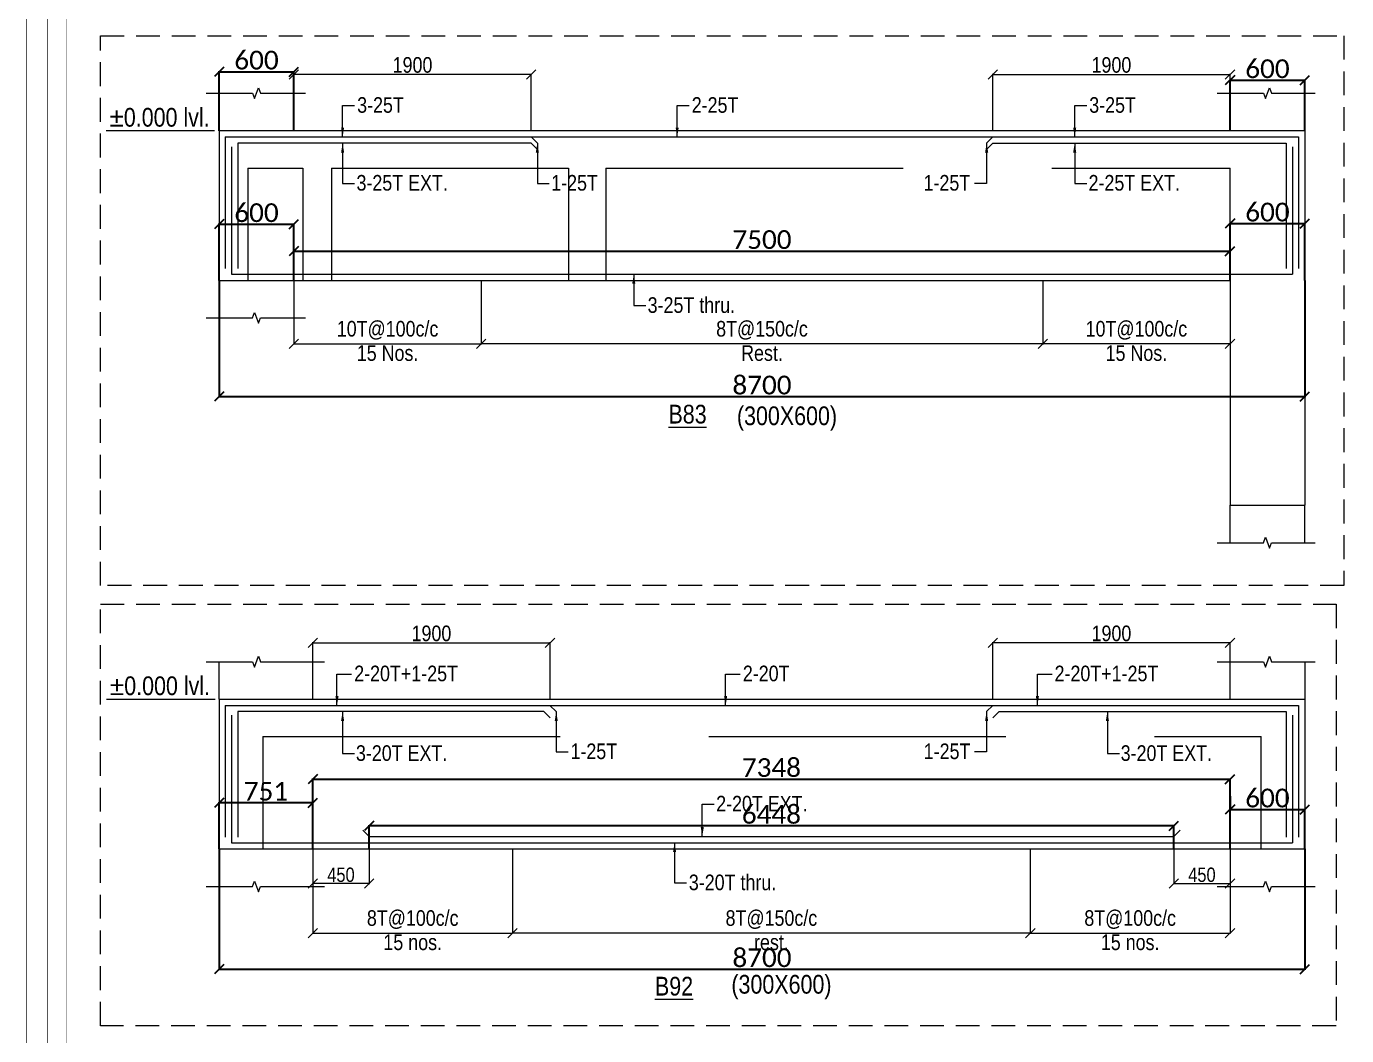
# Model space of a CAD drawing. Header units: millimetres. Extents: x 1112055 to 3390982, y -148532 to 766891.
# Drawn here: x 2905354 to 2926510, y -31320 to -15155 of the extents above; entities that cross this region are included whole.
import ezdxf
from ezdxf.enums import TextEntityAlignment as Align

# ---------------------------------------------------------------- set-up
doc = ezdxf.new("R2010")
doc.units = ezdxf.units.MM
doc.header["$PDMODE"] = 35
doc.header["$PDSIZE"] = -25
doc.linetypes.add('Hidden', pattern=[9.525, 6.35, -3.175])
for name, color, linetype, lineweight in [('B BEAM', 148, 'Continuous', 13), ('B BEAM IN LINE', 250, 'Continuous', 0), ('B STEEL', 34, 'Continuous', 15), ('B STEEL DIM', 216, 'Continuous', 13), ('B STEEL TEXT', 7, 'Continuous', 15), ('B STIRRUPS', 139, 'Continuous', 13), ('B TITLE BLOCK', 250, 'Continuous', 0), ('B-BEAM DOT', 251, 'Hidden', 9), ('B-BEAM NO', 215, 'Continuous', 18), ('B-COL', 1, 'Continuous', 35)]:
    doc.layers.add(name, color=color, linetype=linetype, lineweight=lineweight)
doc.layers.add('LEVEL-PLAN', color=12, linetype='Continuous')
doc.styles.add('Cali', font='calibri.ttf')
doc.styles.add('SWINC', font='swissc.ttf')
doc.dimstyles.new('BHOOMI', dxfattribs={"dimtxt": 230, "dimasz": 150, "dimexe": 10, "dimexo": 0, "dimgap": 25, "dimtad": 1, "dimdec": 0, "dimzin": 0, "dimdsep": 46, "dimtxsty": 'SWINC', "dimblk": 'OBLIQUE', "dimcen": 0.09, "dimclrd": 250, "dimclre": 250, "dimclrt": 256, "dimaunit": 1, "dimadec": 3, "dimazin": 0, "dimtfac": 1, "dimtdec": 0, "dimtofl": 0, "dimtmove": 1, "dimatfit": 3, "dimfxl": 100, "dimtolj": 1, "dimtzin": 0, "dimlwd": 9, "dimlwe": 5, "dimarcsym": 0})

# ---------------------------------------------------------------- blocks, each defined once
blk = doc.blocks.new('_Oblique')
at = {"color": 0, "linetype": 'ByBlock', "lineweight": -2}
blk.add_line((-0.5, -0.5), (0.5, 0.5), dxfattribs=at)
blk = doc.blocks.new('*D5900')
at = {"layer": 'B STIRRUPS', "color": 250, "lineweight": 0, "transparency": 16777216}
for p, q in [((2909642, -19225), (2909642, -20249)), ((2912642, -19225), (2912642, -20249)), ((2909642, -20239), (2912642, -20239))]:
    blk.add_line(p, q, dxfattribs=at)
at = {"layer": 'Defpoints', "color": 0, "lineweight": 40, "transparency": 16777216}
for p in [(2909642, -19225), (2912642, -19225), (2912642, -20239)]:
    blk.add_point(p, dxfattribs=at)
at = {"layer": 'B STIRRUPS', "color": 250, "lineweight": 0, "transparency": 16777216, "xscale": 150, "yscale": 150, "zscale": 150, "rotation": 180}
blk.add_blockref('_Oblique', (2909642, -20239), dxfattribs=at)
at = {"layer": 'B STIRRUPS', "color": 250, "lineweight": 0, "transparency": 16777216, "xscale": 150, "yscale": 150, "zscale": 150}
blk.add_blockref('_Oblique', (2912642, -20239), dxfattribs=at)
at = {"layer": 'B STIRRUPS', "transparency": 16777216, "char_height": 250, "attachment_point": 5, "style": 'SWINC'}
for s, insert in [('\\A1;10T@100c/c', (2911142, -20023)), ('15 Nos.', (2911142, -20389))]:
    blk.add_mtext(s, dxfattribs=dict(at, insert=insert))
blk = doc.blocks.new('*D5901')
at = {"layer": 'B STIRRUPS', "color": 250, "lineweight": 0, "transparency": 16777216}
for p, q in [((2912642, -19225), (2912642, -20249)), ((2921642, -19225), (2921642, -20249)), ((2921642, -20239), (2912642, -20239))]:
    blk.add_line(p, q, dxfattribs=at)
at = {"layer": 'Defpoints', "color": 0, "lineweight": 40, "transparency": 16777216}
for p in [(2912642, -19225), (2921642, -19225), (2912642, -20239)]:
    blk.add_point(p, dxfattribs=at)
at = {"layer": 'B STIRRUPS', "color": 250, "lineweight": 0, "transparency": 16777216, "xscale": 150, "yscale": 150, "zscale": 150, "rotation": 180}
blk.add_blockref('_Oblique', (2912642, -20239), dxfattribs=at)
at = {"layer": 'B STIRRUPS', "color": 250, "lineweight": 0, "transparency": 16777216, "xscale": 150, "yscale": 150, "zscale": 150}
blk.add_blockref('_Oblique', (2921642, -20239), dxfattribs=at)
at = {"layer": 'B STIRRUPS', "transparency": 16777216, "char_height": 250, "attachment_point": 5, "style": 'SWINC'}
for s, insert in [('\\A1;8T@150c/c', (2917142, -20023)), ('Rest.', (2917142, -20389))]:
    blk.add_mtext(s, dxfattribs=dict(at, insert=insert))
blk = doc.blocks.new('*D5902')
at = {"layer": 'B STIRRUPS', "color": 250, "lineweight": 0, "transparency": 16777216}
for p, q in [((2921642, -19225), (2921642, -20249)), ((2924642, -19225), (2924642, -20249)), ((2924642, -20239), (2921642, -20239))]:
    blk.add_line(p, q, dxfattribs=at)
at = {"layer": 'Defpoints', "color": 0, "lineweight": 40, "transparency": 16777216}
for p in [(2921642, -19225), (2924642, -19225), (2921642, -20239)]:
    blk.add_point(p, dxfattribs=at)
at = {"layer": 'B STIRRUPS', "color": 250, "lineweight": 0, "transparency": 16777216, "xscale": 150, "yscale": 150, "zscale": 150, "rotation": 180}
blk.add_blockref('_Oblique', (2921642, -20239), dxfattribs=at)
at = {"layer": 'B STIRRUPS', "color": 250, "lineweight": 0, "transparency": 16777216, "xscale": 150, "yscale": 150, "zscale": 150}
blk.add_blockref('_Oblique', (2924642, -20239), dxfattribs=at)
at = {"layer": 'B STIRRUPS', "transparency": 16777216, "char_height": 250, "attachment_point": 5, "style": 'SWINC'}
for s, insert in [('\\A1;10T@100c/c', (2923142, -20023)), ('15 Nos.', (2923142, -20389))]:
    blk.add_mtext(s, dxfattribs=dict(at, insert=insert))
blk = doc.blocks.new('*D5903')
at = {"layer": 'B STEEL DIM', "lineweight": 5, "transparency": 16777216}
for p, q in [((2909642, -16825), (2909642, -15913)), ((2913442, -16825), (2913442, -15913))]:
    blk.add_line(p, q, dxfattribs=at)
at = {"layer": 'B STEEL DIM', "lineweight": 9, "transparency": 16777216}
blk.add_line((2913442, -15923), (2909642, -15923), dxfattribs=at)
at = {"layer": 'Defpoints', "color": 0, "lineweight": 40, "transparency": 16777216}
for p in [(2909642, -15923), (2909642, -16825), (2913442, -16825)]:
    blk.add_point(p, dxfattribs=at)
at = {"layer": 'B STEEL DIM', "lineweight": 9, "transparency": 16777216, "xscale": 150, "yscale": 150, "zscale": 150, "rotation": 180}
blk.add_blockref('_Oblique', (2909642, -15923), dxfattribs=at)
at = {"layer": 'B STEEL DIM', "lineweight": 9, "transparency": 16777216, "xscale": 150, "yscale": 150, "zscale": 150}
blk.add_blockref('_Oblique', (2913442, -15923), dxfattribs=at)
at = {"layer": 'B STEEL DIM', "transparency": 16777216, "insert": (2911542, -15773), "char_height": 250, "attachment_point": 5, "style": 'SWINC'}
blk.add_mtext('\\A1;1900', dxfattribs=at)
blk = doc.blocks.new('*D5904')
at = {"layer": 'B STEEL DIM', "lineweight": 5, "transparency": 16777216}
for p, q in [((2920842, -16825), (2920842, -15913)), ((2924642, -16825), (2924642, -15913))]:
    blk.add_line(p, q, dxfattribs=at)
at = {"layer": 'B STEEL DIM', "lineweight": 9, "transparency": 16777216}
blk.add_line((2920842, -15923), (2924642, -15923), dxfattribs=at)
at = {"layer": 'Defpoints', "color": 0, "lineweight": 40, "transparency": 16777216}
for p in [(2924642, -15923), (2920842, -16825), (2924642, -16825)]:
    blk.add_point(p, dxfattribs=at)
at = {"layer": 'B STEEL DIM', "lineweight": 9, "transparency": 16777216, "xscale": 150, "yscale": 150, "zscale": 150, "rotation": 180}
blk.add_blockref('_Oblique', (2920842, -15923), dxfattribs=at)
at = {"layer": 'B STEEL DIM', "lineweight": 9, "transparency": 16777216, "xscale": 150, "yscale": 150, "zscale": 150}
blk.add_blockref('_Oblique', (2924642, -15923), dxfattribs=at)
at = {"layer": 'B STEEL DIM', "transparency": 16777216, "insert": (2922742, -15773), "char_height": 250, "attachment_point": 5, "style": 'SWINC'}
blk.add_mtext('\\A1;1900', dxfattribs=at)
blk = doc.blocks.new('*D5932')
at = {"layer": 'B STEEL DIM', "lineweight": 5, "transparency": 16777216}
for p, q in [((2909945, -25931), (2909945, -25019)), ((2913745, -25931), (2913745, -25019))]:
    blk.add_line(p, q, dxfattribs=at)
at = {"layer": 'B STEEL DIM', "lineweight": 9, "transparency": 16777216}
blk.add_line((2909945, -25029), (2913745, -25029), dxfattribs=at)
at = {"layer": 'Defpoints', "color": 0, "lineweight": 40, "transparency": 16777216}
for p in [(2913745, -25029), (2909945, -25931), (2913745, -25931)]:
    blk.add_point(p, dxfattribs=at)
at = {"layer": 'B STEEL DIM', "lineweight": 9, "transparency": 16777216, "xscale": 150, "yscale": 150, "zscale": 150, "rotation": 180}
blk.add_blockref('_Oblique', (2909945, -25029), dxfattribs=at)
at = {"layer": 'B STEEL DIM', "lineweight": 9, "transparency": 16777216, "xscale": 150, "yscale": 150, "zscale": 150}
blk.add_blockref('_Oblique', (2913745, -25029), dxfattribs=at)
at = {"layer": 'B STEEL DIM', "transparency": 16777216, "insert": (2911845, -24879), "char_height": 250, "attachment_point": 5, "style": 'SWINC'}
blk.add_mtext('\\A1;1900', dxfattribs=at)
blk = doc.blocks.new('*D5933')
at = {"layer": 'B STEEL DIM', "lineweight": 5, "transparency": 16777216}
for p, q in [((2920842, -25931), (2920842, -25019)), ((2924642, -25931), (2924642, -25019))]:
    blk.add_line(p, q, dxfattribs=at)
at = {"layer": 'B STEEL DIM', "lineweight": 9, "transparency": 16777216}
blk.add_line((2924642, -25029), (2920842, -25029), dxfattribs=at)
at = {"layer": 'Defpoints', "color": 0, "lineweight": 40, "transparency": 16777216}
for p in [(2920842, -25029), (2920842, -25931), (2924642, -25931)]:
    blk.add_point(p, dxfattribs=at)
at = {"layer": 'B STEEL DIM', "lineweight": 9, "transparency": 16777216, "xscale": 150, "yscale": 150, "zscale": 150, "rotation": 180}
blk.add_blockref('_Oblique', (2920842, -25029), dxfattribs=at)
at = {"layer": 'B STEEL DIM', "lineweight": 9, "transparency": 16777216, "xscale": 150, "yscale": 150, "zscale": 150}
blk.add_blockref('_Oblique', (2924642, -25029), dxfattribs=at)
at = {"layer": 'B STEEL DIM', "transparency": 16777216, "insert": (2922742, -24879), "char_height": 250, "attachment_point": 5, "style": 'SWINC'}
blk.add_mtext('\\A1;1900', dxfattribs=at)
blk = doc.blocks.new('*D5934')
at = {"layer": 'B STIRRUPS', "color": 250, "lineweight": 0, "transparency": 16777216}
for p, q in [((2909945, -28331), (2909945, -29687)), ((2913145, -28331), (2913145, -29687)), ((2909945, -29677), (2913145, -29677))]:
    blk.add_line(p, q, dxfattribs=at)
at = {"layer": 'Defpoints', "color": 0, "lineweight": 40, "transparency": 16777216}
for p in [(2909945, -28331), (2913145, -28331), (2913145, -29677)]:
    blk.add_point(p, dxfattribs=at)
at = {"layer": 'B STIRRUPS', "color": 250, "lineweight": 0, "transparency": 16777216, "xscale": 150, "yscale": 150, "zscale": 150, "rotation": 180}
blk.add_blockref('_Oblique', (2909945, -29677), dxfattribs=at)
at = {"layer": 'B STIRRUPS', "color": 250, "lineweight": 0, "transparency": 16777216, "xscale": 150, "yscale": 150, "zscale": 150}
blk.add_blockref('_Oblique', (2913145, -29677), dxfattribs=at)
at = {"layer": 'B STIRRUPS', "transparency": 16777216, "char_height": 250, "attachment_point": 5, "style": 'SWINC'}
for s, insert in [('\\A1;8T@100c/c', (2911545, -29462)), ('15 nos.', (2911545, -29827))]:
    blk.add_mtext(s, dxfattribs=dict(at, insert=insert))
blk = doc.blocks.new('*D5935')
at = {"layer": 'B STIRRUPS', "color": 250, "lineweight": 0, "transparency": 16777216}
for p, q in [((2913145, -28331), (2913145, -29687)), ((2921442, -28331), (2921442, -29687)), ((2921442, -29677), (2913145, -29677))]:
    blk.add_line(p, q, dxfattribs=at)
at = {"layer": 'Defpoints', "color": 0, "lineweight": 40, "transparency": 16777216}
for p in [(2913145, -28331), (2921442, -28331), (2913145, -29677)]:
    blk.add_point(p, dxfattribs=at)
at = {"layer": 'B STIRRUPS', "color": 250, "lineweight": 0, "transparency": 16777216, "xscale": 150, "yscale": 150, "zscale": 150, "rotation": 180}
blk.add_blockref('_Oblique', (2913145, -29677), dxfattribs=at)
at = {"layer": 'B STIRRUPS', "color": 250, "lineweight": 0, "transparency": 16777216, "xscale": 150, "yscale": 150, "zscale": 150}
blk.add_blockref('_Oblique', (2921442, -29677), dxfattribs=at)
at = {"layer": 'B STIRRUPS', "transparency": 16777216, "char_height": 250, "attachment_point": 5, "style": 'SWINC'}
for s, insert in [('\\A1;8T@150c/c', (2917293, -29462)), ('rest.', (2917293, -29827))]:
    blk.add_mtext(s, dxfattribs=dict(at, insert=insert))
blk = doc.blocks.new('*D5936')
at = {"layer": 'B STEEL DIM', "lineweight": 5, "transparency": 16777216}
for p, q in [((2910845, -28130), (2910845, -28895)), ((2909945, -28330), (2909945, -28895))]:
    blk.add_line(p, q, dxfattribs=at)
at = {"layer": 'B STEEL DIM', "lineweight": 9, "transparency": 16777216}
blk.add_line((2910845, -28885), (2909945, -28885), dxfattribs=at)
at = {"layer": 'Defpoints', "color": 0, "lineweight": 40, "transparency": 16777216}
for p in [(2910845, -28130), (2909945, -28330), (2909945, -28885)]:
    blk.add_point(p, dxfattribs=at)
at = {"layer": 'B STEEL DIM', "lineweight": 9, "transparency": 16777216, "xscale": 150, "yscale": 150, "zscale": 150, "rotation": 180}
blk.add_blockref('_Oblique', (2909945, -28885), dxfattribs=at)
at = {"layer": 'B STEEL DIM', "lineweight": 9, "transparency": 16777216, "xscale": 150, "yscale": 150, "zscale": 150}
blk.add_blockref('_Oblique', (2910845, -28885), dxfattribs=at)
at = {"layer": 'B STEEL DIM', "transparency": 16777216, "insert": (2910395, -28745), "char_height": 230, "attachment_point": 5, "style": 'SWINC'}
blk.add_mtext('\\A1;450', dxfattribs=at)
blk = doc.blocks.new('*D5937')
at = {"layer": 'B STIRRUPS', "color": 250, "lineweight": 0, "transparency": 16777216}
for p, q in [((2921442, -28331), (2921442, -29687)), ((2924642, -28331), (2924642, -29687)), ((2921442, -29677), (2924642, -29677))]:
    blk.add_line(p, q, dxfattribs=at)
at = {"layer": 'Defpoints', "color": 0, "lineweight": 40, "transparency": 16777216}
for p in [(2921442, -28331), (2924642, -28331), (2924642, -29677)]:
    blk.add_point(p, dxfattribs=at)
at = {"layer": 'B STIRRUPS', "color": 250, "lineweight": 0, "transparency": 16777216, "xscale": 150, "yscale": 150, "zscale": 150, "rotation": 180}
blk.add_blockref('_Oblique', (2921442, -29677), dxfattribs=at)
at = {"layer": 'B STIRRUPS', "color": 250, "lineweight": 0, "transparency": 16777216, "xscale": 150, "yscale": 150, "zscale": 150}
blk.add_blockref('_Oblique', (2924642, -29677), dxfattribs=at)
at = {"layer": 'B STIRRUPS', "transparency": 16777216, "char_height": 250, "attachment_point": 5, "style": 'SWINC'}
for s, insert in [('\\A1;8T@100c/c', (2923042, -29462)), ('15 nos.', (2923042, -29827))]:
    blk.add_mtext(s, dxfattribs=dict(at, insert=insert))
blk = doc.blocks.new('*D5938')
at = {"layer": 'B STEEL DIM', "lineweight": 5, "transparency": 16777216}
for p, q in [((2923742, -28130), (2923742, -28895)), ((2924642, -28330), (2924642, -28895))]:
    blk.add_line(p, q, dxfattribs=at)
at = {"layer": 'B STEEL DIM', "lineweight": 9, "transparency": 16777216}
blk.add_line((2923742, -28885), (2924642, -28885), dxfattribs=at)
at = {"layer": 'Defpoints', "color": 0, "lineweight": 40, "transparency": 16777216}
for p in [(2923742, -28130), (2924642, -28330), (2924642, -28885)]:
    blk.add_point(p, dxfattribs=at)
at = {"layer": 'B STEEL DIM', "lineweight": 9, "transparency": 16777216, "xscale": 150, "yscale": 150, "zscale": 150, "rotation": 180}
blk.add_blockref('_Oblique', (2923742, -28885), dxfattribs=at)
at = {"layer": 'B STEEL DIM', "lineweight": 9, "transparency": 16777216, "xscale": 150, "yscale": 150, "zscale": 150}
blk.add_blockref('_Oblique', (2924642, -28885), dxfattribs=at)
at = {"layer": 'B STEEL DIM', "transparency": 16777216, "insert": (2924192, -28745), "char_height": 230, "attachment_point": 5, "style": 'SWINC'}
blk.add_mtext('\\A1;450', dxfattribs=at)
blk = doc.blocks.new('*D6256')
at = {"layer": 'Defpoints', "color": 3, "linetype": 'Hidden', "lineweight": 30, "ltscale": 1000, "transparency": 16777216}
for p, q in [((2908442, -19225), (2908442, -21095)), ((2925842, -19225), (2925842, -21095))]:
    blk.add_line(p, q, dxfattribs=at)
at = {"layer": 'Defpoints', "color": 3, "lineweight": 30, "ltscale": 1000, "transparency": 16777216}
blk.add_line((2908442, -21085), (2925842, -21085), dxfattribs=at)
at = {"layer": 'Defpoints', "color": 0, "lineweight": 40, "transparency": 16777216}
for p in [(2908442, -19225), (2925842, -19225), (2925842, -21085)]:
    blk.add_point(p, dxfattribs=at)
at = {"layer": 'Defpoints', "color": 3, "lineweight": 30, "transparency": 16777216, "xscale": 150, "yscale": 150, "zscale": 150, "rotation": 180}
blk.add_blockref('_Oblique', (2908442, -21085), dxfattribs=at)
at = {"layer": 'Defpoints', "color": 3, "lineweight": 30, "transparency": 16777216, "xscale": 150, "yscale": 150, "zscale": 150}
blk.add_blockref('_Oblique', (2925842, -21085), dxfattribs=at)
at = {"layer": 'Defpoints', "color": 3, "lineweight": 50, "transparency": 16777216, "insert": (2917142, -20901), "char_height": 300, "attachment_point": 5, "style": 'Cali'}
blk.add_mtext('\\A1;8700', dxfattribs=at)
blk = doc.blocks.new('*D6257')
at = {"layer": 'Defpoints', "color": 3, "linetype": 'Hidden', "lineweight": 30, "ltscale": 1000, "transparency": 16777216}
for p, q in [((2908442, -19225), (2908442, -18314)), ((2909642, -19225), (2909642, -18314))]:
    blk.add_line(p, q, dxfattribs=at)
at = {"layer": 'Defpoints', "color": 3, "lineweight": 30, "ltscale": 1000, "transparency": 16777216}
blk.add_line((2908442, -18324), (2909642, -18324), dxfattribs=at)
at = {"layer": 'Defpoints', "color": 0, "lineweight": 40, "transparency": 16777216}
for p in [(2909642, -18324), (2908442, -19225), (2909642, -19225)]:
    blk.add_point(p, dxfattribs=at)
at = {"layer": 'Defpoints', "color": 3, "lineweight": 30, "transparency": 16777216, "xscale": 150, "yscale": 150, "zscale": 150, "rotation": 180}
blk.add_blockref('_Oblique', (2908442, -18324), dxfattribs=at)
at = {"layer": 'Defpoints', "color": 3, "lineweight": 30, "transparency": 16777216, "xscale": 150, "yscale": 150, "zscale": 150}
blk.add_blockref('_Oblique', (2909642, -18324), dxfattribs=at)
at = {"layer": 'Defpoints', "color": 3, "lineweight": 50, "transparency": 16777216, "insert": (2909042, -18140), "char_height": 300, "attachment_point": 5, "style": 'Cali'}
blk.add_mtext('\\A1;600', dxfattribs=at)
blk = doc.blocks.new('*D6258')
at = {"layer": 'Defpoints', "color": 3, "linetype": 'Hidden', "lineweight": 30, "ltscale": 1000, "transparency": 16777216}
for p, q in [((2909642, -19225), (2909642, -18744)), ((2924642, -19225), (2924642, -18744))]:
    blk.add_line(p, q, dxfattribs=at)
at = {"layer": 'Defpoints', "color": 3, "lineweight": 30, "ltscale": 1000, "transparency": 16777216}
blk.add_line((2909642, -18754), (2924642, -18754), dxfattribs=at)
at = {"layer": 'Defpoints', "color": 0, "lineweight": 40, "transparency": 16777216}
for p in [(2924642, -18754), (2909642, -19225), (2924642, -19225)]:
    blk.add_point(p, dxfattribs=at)
at = {"layer": 'Defpoints', "color": 3, "lineweight": 30, "transparency": 16777216, "xscale": 150, "yscale": 150, "zscale": 150, "rotation": 180}
blk.add_blockref('_Oblique', (2909642, -18754), dxfattribs=at)
at = {"layer": 'Defpoints', "color": 3, "lineweight": 30, "transparency": 16777216, "xscale": 150, "yscale": 150, "zscale": 150}
blk.add_blockref('_Oblique', (2924642, -18754), dxfattribs=at)
at = {"layer": 'Defpoints', "color": 3, "lineweight": 50, "transparency": 16777216, "insert": (2917142, -18571), "char_height": 300, "attachment_point": 5, "style": 'Cali'}
blk.add_mtext('\\A1;7500', dxfattribs=at)
blk = doc.blocks.new('*D6259')
at = {"layer": 'Defpoints', "color": 3, "linetype": 'Hidden', "lineweight": 30, "ltscale": 1000, "transparency": 16777216}
for p, q in [((2924642, -19225), (2924642, -18304)), ((2925842, -19225), (2925842, -18304))]:
    blk.add_line(p, q, dxfattribs=at)
at = {"layer": 'Defpoints', "color": 3, "lineweight": 30, "ltscale": 1000, "transparency": 16777216}
blk.add_line((2924642, -18314), (2925842, -18314), dxfattribs=at)
at = {"layer": 'Defpoints', "color": 0, "lineweight": 40, "transparency": 16777216}
for p in [(2925842, -18314), (2924642, -19225), (2925842, -19225)]:
    blk.add_point(p, dxfattribs=at)
at = {"layer": 'Defpoints', "color": 3, "lineweight": 30, "transparency": 16777216, "xscale": 150, "yscale": 150, "zscale": 150, "rotation": 180}
blk.add_blockref('_Oblique', (2924642, -18314), dxfattribs=at)
at = {"layer": 'Defpoints', "color": 3, "lineweight": 30, "transparency": 16777216, "xscale": 150, "yscale": 150, "zscale": 150}
blk.add_blockref('_Oblique', (2925842, -18314), dxfattribs=at)
at = {"layer": 'Defpoints', "color": 3, "lineweight": 50, "transparency": 16777216, "insert": (2925242, -18130), "char_height": 300, "attachment_point": 5, "style": 'Cali'}
blk.add_mtext('\\A1;600', dxfattribs=at)
blk = doc.blocks.new('*D6260')
at = {"layer": 'Defpoints', "color": 3, "linetype": 'Hidden', "lineweight": 30, "ltscale": 1000, "transparency": 16777216}
for p, q in [((2908442, -16825), (2908442, -15870)), ((2909642, -16825), (2909642, -15870))]:
    blk.add_line(p, q, dxfattribs=at)
at = {"layer": 'Defpoints', "color": 3, "lineweight": 30, "ltscale": 1000, "transparency": 16777216}
blk.add_line((2908442, -15880), (2909642, -15880), dxfattribs=at)
at = {"layer": 'Defpoints', "color": 0, "lineweight": 40, "transparency": 16777216}
for p in [(2909642, -15880), (2908442, -16825), (2909642, -16825)]:
    blk.add_point(p, dxfattribs=at)
at = {"layer": 'Defpoints', "color": 3, "lineweight": 30, "transparency": 16777216, "xscale": 150, "yscale": 150, "zscale": 150, "rotation": 180}
blk.add_blockref('_Oblique', (2908442, -15880), dxfattribs=at)
at = {"layer": 'Defpoints', "color": 3, "lineweight": 30, "transparency": 16777216, "xscale": 150, "yscale": 150, "zscale": 150}
blk.add_blockref('_Oblique', (2909642, -15880), dxfattribs=at)
at = {"layer": 'Defpoints', "color": 3, "lineweight": 50, "transparency": 16777216, "insert": (2909042, -15696), "char_height": 300, "attachment_point": 5, "style": 'Cali'}
blk.add_mtext('\\A1;600', dxfattribs=at)
blk = doc.blocks.new('*D6261')
at = {"layer": 'Defpoints', "color": 3, "linetype": 'Hidden', "lineweight": 30, "ltscale": 1000, "transparency": 16777216}
for p, q in [((2924642, -16825), (2924642, -16008)), ((2925842, -16825), (2925842, -16008))]:
    blk.add_line(p, q, dxfattribs=at)
at = {"layer": 'Defpoints', "color": 3, "lineweight": 30, "ltscale": 1000, "transparency": 16777216}
blk.add_line((2924642, -16018), (2925842, -16018), dxfattribs=at)
at = {"layer": 'Defpoints', "color": 0, "lineweight": 40, "transparency": 16777216}
for p in [(2925842, -16018), (2924642, -16825), (2925842, -16825)]:
    blk.add_point(p, dxfattribs=at)
at = {"layer": 'Defpoints', "color": 3, "lineweight": 30, "transparency": 16777216, "xscale": 150, "yscale": 150, "zscale": 150, "rotation": 180}
blk.add_blockref('_Oblique', (2924642, -16018), dxfattribs=at)
at = {"layer": 'Defpoints', "color": 3, "lineweight": 30, "transparency": 16777216, "xscale": 150, "yscale": 150, "zscale": 150}
blk.add_blockref('_Oblique', (2925842, -16018), dxfattribs=at)
at = {"layer": 'Defpoints', "color": 3, "lineweight": 50, "transparency": 16777216, "insert": (2925242, -15834), "char_height": 300, "attachment_point": 5, "style": 'Cali'}
blk.add_mtext('\\A1;600', dxfattribs=at)
blk = doc.blocks.new('*D6262')
at = {"layer": 'Defpoints', "color": 3, "linetype": 'Hidden', "lineweight": 30, "ltscale": 1000, "transparency": 16777216}
for p, q in [((2908442, -28331), (2908442, -30268)), ((2925842, -28331), (2925842, -30268))]:
    blk.add_line(p, q, dxfattribs=at)
at = {"layer": 'Defpoints', "color": 3, "lineweight": 30, "ltscale": 1000, "transparency": 16777216}
blk.add_line((2908442, -30258), (2925842, -30258), dxfattribs=at)
at = {"layer": 'Defpoints', "color": 0, "lineweight": 40, "transparency": 16777216}
for p in [(2908442, -28331), (2925842, -28331), (2925842, -30258)]:
    blk.add_point(p, dxfattribs=at)
at = {"layer": 'Defpoints', "color": 3, "lineweight": 30, "transparency": 16777216, "xscale": 150, "yscale": 150, "zscale": 150, "rotation": 180}
blk.add_blockref('_Oblique', (2908442, -30258), dxfattribs=at)
at = {"layer": 'Defpoints', "color": 3, "lineweight": 30, "transparency": 16777216, "xscale": 150, "yscale": 150, "zscale": 150}
blk.add_blockref('_Oblique', (2925842, -30258), dxfattribs=at)
at = {"layer": 'Defpoints', "color": 3, "lineweight": 50, "transparency": 16777216, "insert": (2917142, -30074), "char_height": 300, "attachment_point": 5, "style": 'Cali'}
blk.add_mtext('\\A1;8700', dxfattribs=at)
blk = doc.blocks.new('*D6263')
at = {"layer": 'Defpoints', "color": 3, "linetype": 'Hidden', "lineweight": 30, "ltscale": 1000, "transparency": 16777216}
for p, q in [((2909945, -28331), (2909945, -27201)), ((2924642, -28331), (2924642, -27201))]:
    blk.add_line(p, q, dxfattribs=at)
at = {"layer": 'Defpoints', "color": 3, "lineweight": 30, "ltscale": 1000, "transparency": 16777216}
blk.add_line((2909945, -27211), (2924642, -27211), dxfattribs=at)
at = {"layer": 'Defpoints', "color": 0, "lineweight": 40, "transparency": 16777216}
for p in [(2924642, -27211), (2909945, -28331), (2924642, -28331)]:
    blk.add_point(p, dxfattribs=at)
at = {"layer": 'Defpoints', "color": 3, "lineweight": 30, "transparency": 16777216, "xscale": 150, "yscale": 150, "zscale": 150, "rotation": 180}
blk.add_blockref('_Oblique', (2909945, -27211), dxfattribs=at)
at = {"layer": 'Defpoints', "color": 3, "lineweight": 30, "transparency": 16777216, "xscale": 150, "yscale": 150, "zscale": 150}
blk.add_blockref('_Oblique', (2924642, -27211), dxfattribs=at)
at = {"layer": 'Defpoints', "color": 3, "lineweight": 50, "transparency": 16777216, "insert": (2917293, -27028), "char_height": 300, "attachment_point": 5, "style": 'Cali'}
blk.add_mtext('\\A1;7348', dxfattribs=at)
blk = doc.blocks.new('*D6264')
at = {"layer": 'Defpoints', "color": 3, "linetype": 'Hidden', "lineweight": 30, "ltscale": 1000, "transparency": 16777216}
for p, q in [((2910845, -28331), (2910845, -27951)), ((2923742, -28331), (2923742, -27951))]:
    blk.add_line(p, q, dxfattribs=at)
at = {"layer": 'Defpoints', "color": 3, "lineweight": 30, "ltscale": 1000, "transparency": 16777216}
blk.add_line((2923742, -27961), (2910845, -27961), dxfattribs=at)
at = {"layer": 'Defpoints', "color": 0, "lineweight": 40, "transparency": 16777216}
for p in [(2910845, -27961), (2910845, -28331), (2923742, -28331)]:
    blk.add_point(p, dxfattribs=at)
at = {"layer": 'Defpoints', "color": 3, "lineweight": 30, "transparency": 16777216, "xscale": 150, "yscale": 150, "zscale": 150, "rotation": 180}
blk.add_blockref('_Oblique', (2910845, -27961), dxfattribs=at)
at = {"layer": 'Defpoints', "color": 3, "lineweight": 30, "transparency": 16777216, "xscale": 150, "yscale": 150, "zscale": 150}
blk.add_blockref('_Oblique', (2923742, -27961), dxfattribs=at)
at = {"layer": 'Defpoints', "color": 3, "lineweight": 50, "transparency": 16777216, "insert": (2917293, -27777), "char_height": 300, "attachment_point": 5, "style": 'Cali'}
blk.add_mtext('\\A1;6448', dxfattribs=at)
blk = doc.blocks.new('*D6265')
at = {"layer": 'Defpoints', "color": 3, "linetype": 'Hidden', "lineweight": 30, "ltscale": 1000, "transparency": 16777216}
for p, q in [((2908442, -28331), (2908442, -27580)), ((2909945, -28331), (2909945, -27580))]:
    blk.add_line(p, q, dxfattribs=at)
at = {"layer": 'Defpoints', "color": 3, "lineweight": 30, "ltscale": 1000, "transparency": 16777216}
blk.add_line((2909945, -27590), (2908442, -27590), dxfattribs=at)
at = {"layer": 'Defpoints', "color": 0, "lineweight": 40, "transparency": 16777216}
for p in [(2908442, -27590), (2908442, -28331), (2909945, -28331)]:
    blk.add_point(p, dxfattribs=at)
at = {"layer": 'Defpoints', "color": 3, "lineweight": 30, "transparency": 16777216, "xscale": 150, "yscale": 150, "zscale": 150, "rotation": 180}
blk.add_blockref('_Oblique', (2908442, -27590), dxfattribs=at)
at = {"layer": 'Defpoints', "color": 3, "lineweight": 30, "transparency": 16777216, "xscale": 150, "yscale": 150, "zscale": 150}
blk.add_blockref('_Oblique', (2909945, -27590), dxfattribs=at)
at = {"layer": 'Defpoints', "color": 3, "lineweight": 50, "transparency": 16777216, "insert": (2909193, -27408), "char_height": 300, "attachment_point": 5, "style": 'Cali'}
blk.add_mtext('\\A1;751', dxfattribs=at)
blk = doc.blocks.new('*D6266')
at = {"layer": 'Defpoints', "color": 3, "linetype": 'Hidden', "lineweight": 30, "ltscale": 1000, "transparency": 16777216}
for p, q in [((2924642, -27484), (2924642, -27709)), ((2925842, -28331), (2925842, -27689))]:
    blk.add_line(p, q, dxfattribs=at)
at = {"layer": 'Defpoints', "color": 3, "lineweight": 30, "ltscale": 1000, "transparency": 16777216}
blk.add_line((2924642, -27699), (2925842, -27699), dxfattribs=at)
at = {"layer": 'Defpoints', "color": 0, "lineweight": 40, "transparency": 16777216}
for p in [(2924642, -27484), (2925842, -27699), (2925842, -28331)]:
    blk.add_point(p, dxfattribs=at)
at = {"layer": 'Defpoints', "color": 3, "lineweight": 30, "transparency": 16777216, "xscale": 150, "yscale": 150, "zscale": 150, "rotation": 180}
blk.add_blockref('_Oblique', (2924642, -27699), dxfattribs=at)
at = {"layer": 'Defpoints', "color": 3, "lineweight": 30, "transparency": 16777216, "xscale": 150, "yscale": 150, "zscale": 150}
blk.add_blockref('_Oblique', (2925842, -27699), dxfattribs=at)
at = {"layer": 'Defpoints', "color": 3, "lineweight": 50, "transparency": 16777216, "insert": (2925242, -27516), "char_height": 300, "attachment_point": 5, "style": 'Cali'}
blk.add_mtext('\\A1;600', dxfattribs=at)

msp = doc.modelspace()

# ---------------------------------------------------------------- linework, layer by layer
at = {"color": 252, "lineweight": 0, "ltscale": 25, "const_width": 7.31}
msp.add_lwpolyline([(2905358, -64430.5), (2905358, 35068.1), (3056577, 35068.1), (3056577, -64430.5)], close=True, dxfattribs=at)
at = {"layer": 'B BEAM'}
for p, q in [((2906632.9, -16824.6, 0), (2908370.9, -16824.6, 0)), ((2906639.7, -25930.9, 0), (2908377.6, -25930.9, 0))]:
    msp.add_line(p, q, dxfattribs=at)
at = {"layer": 'B BEAM', "ltscale": 25}
for p, q in [((2908442, -16824.6, 0), (2908442, -19224.6, 0)), ((2909642, -16824.6, 0), (2924642, -16824.6, 0)), ((2925842, -16824.6, 0), (2925842, -22824.6, 0)), ((2909642, -19224.6, 0), (2924642, -19224.6, 0)), ((2924642, -19224.6, 0), (2924642, -22824.6, 0)), ((2924642, -22824.6, 0), (2925842, -22824.6, 0)), ((2908442, -25930.9, 0), (2908442, -28330.9, 0)), ((2909945.1, -25930.9, 0), (2924642, -25930.9, 0)), ((2925842, -25930.9, 0), (2925842, -28330.9, 0)), ((2909945.1, -28330.9, 0), (2924642, -28330.9, 0))]:
    msp.add_line(p, q, dxfattribs=at)
at = {"layer": 'B BEAM IN LINE', "color": 250, "linetype": 'Hidden', "lineweight": 0, "ltscale": 60, "elevation": 0}
for points in [[(2906541.5, -15304.8), (2926468.3, -15304.8), (2926468.3, -24111.1), (2906541.5, -24111.1)], [(2906541.5, -24411.1), (2926342, -24411.1), (2926342, -31161.4), (2906541.5, -31161.4)]]:
    msp.add_lwpolyline(points, close=True, dxfattribs=at)
at = {"layer": 'B STEEL', "color": 34, "lineweight": 9, "ltscale": 25}
for p, q in [((2908542, -16924.6, 0), (2908542, -19034, 0)), ((2908542, -16924.6, 0), (2925740.8, -16924.6, 0)), ((2913442, -16924.6, 0), (2913542, -17024.6, 0)), ((2920842, -16924.6, 0), (2920742, -17024.6, 0)), ((2925742, -16924.6, 0), (2925742, -19034, 0)), ((2908642, -17083.1, 0), (2908642, -19124.6, 0)), ((2913442, -17024.6, 0), (2908742, -17024.6, 0)), ((2908742, -17024.6, 0), (2908742, -19034, 0)), ((2913442, -17024.6, 0), (2913542, -17124.6, 0)), ((2920842, -17024.6, 0), (2920742, -17124.6, 0)), ((2920842, -17024.6, 0), (2925542, -17024.6, 0)), ((2925542, -17024.6, 0), (2925542, -19034, 0)), ((2925642, -17083.1, 0), (2925642, -19124.6, 0)), ((2908642, -19124.6, 0), (2925640.8, -19124.6, 0)), ((2908542, -26030.9, 0), (2925742, -26030.9, 0)), ((2908542, -26030.9, 0), (2908542, -28140.3, 0)), ((2908642, -26189.4, 0), (2908642, -28230.9, 0)), ((2913645.2, -26130.9, 100), (2908741.8, -26130.9, 100)), ((2908742, -26130.9, 0), (2908742, -28140.3, 0)), ((2913645.2, -26130.9, 100), (2913745.2, -26230.9, 100)), ((2913744.9, -26030.9, 0), (2913844.9, -26130.9, 0)), ((2920841.8, -26030.9, 0), (2920741.8, -26130.9, 0)), ((2920941.4, -26130.9, 100), (2920841.4, -26230.9, 100)), ((2920941.4, -26130.9, 100), (2925542, -26130.9, 100)), ((2925542, -26130.9, 0), (2925542, -28140.3, 0)), ((2925642, -26189.4, 0), (2925642, -28230.9, 0)), ((2925742, -26030.9, 0), (2925742, -28140.3, 0)), ((2910744.9, -28030.4, 0), (2910844.9, -28130.5, 0)), ((2910844.9, -28130.5, 0), (2923741.8, -28130.4, 0)), ((2923841.8, -28030.4, 0), (2923741.8, -28130.5, 0)), ((2908642, -28230.9, 0), (2925642, -28230.9, 0))]:
    msp.add_line(p, q, dxfattribs=at)
at = {"layer": 'B TITLE BLOCK', "color": 1, "ltscale": 25, "const_width": 7.31}
msp.add_lwpolyline([(2905694.7, -64093.8), (2905694.7, 34731.4), (3056240.2, 34731.4), (3056240.2, -64093.8)], close=True, dxfattribs=at)
at = {"layer": 'B TITLE BLOCK', "color": 250, "lineweight": 0, "ltscale": 25, "const_width": 7.31}
msp.add_lwpolyline([(2906001.1, -63787.4), (2906001.1, 34425), (3055933.9, 34425), (3055933.9, -63787.4)], close=True, dxfattribs=at)
at = {"layer": 'B-BEAM DOT', "linetype": 'Hidden', "ltscale": 750}
for p, q in [((2908442, -16824.6, 0), (2909642, -16824.6, 0)), ((2924642, -16824.6, 0), (2925842, -16824.6, 0)), ((2908902, -17424.6, 0), (2909782, -17424.6, 0)), ((2908902, -17424.6, 0), (2908902, -19224.6, 0)), ((2909782, -17424.6, 0), (2909782, -19224.6, 0)), ((2910242, -17424.6, 0), (2914042, -17424.6, 0)), ((2910242, -17424.6, 0), (2910242, -19224.6, 0)), ((2914042, -17424.6, 0), (2914042, -19224.6, 0)), ((2914642, -17424.6, 0), (2924642, -17424.6, 0)), ((2914642, -17424.6, 0), (2914642, -19224.6, 0)), ((2924642, -19224.6, 0), (2924642, -17424.6, 0)), ((2908442, -19224.6, 0), (2909642, -19224.6, 0)), ((2908442, -25930.9, 0), (2909945.1, -25930.9, 0)), ((2924642, -25930.9, 0), (2925842, -25930.9, 0)), ((2909144.5, -26530.9, 0), (2925142.7, -26530.9, 0)), ((2909144.5, -26530.9, 0), (2909144.5, -28330.9, 0)), ((2925142.7, -28330.9, 0), (2925142.7, -26530.9, 0)), ((2908442, -28330.9, 0), (2909945.1, -28330.9, 0)), ((2924642, -28330.9, 0), (2925842, -28330.9, 0))]:
    msp.add_line(p, q, dxfattribs=at)
at = {"layer": 'B-COL', "lineweight": 15, "ltscale": 25}
for p, q in [((2908442, -16824.6, 0), (2908442, -16224.6, 0)), ((2909642, -16824.6, 0), (2909642, -16224.6, 0)), ((2924642, -16824.6, 0), (2924642, -16224.6, 0)), ((2925842, -16224.6, 0), (2925842, -16824.6, 0)), ((2908442, -19224.6, 0), (2908442, -19824.6, 0)), ((2909642, -19224.6, 0), (2909642, -19824.6, 0)), ((2924642, -23424.6, 0), (2924642, -22824.6, 0)), ((2925842, -23424.6, 0), (2925842, -22824.6, 0)), ((2908442, -25930.9, 0), (2908442, -25330.9, 0)), ((2909945.1, -25930.9, 0), (2909945.1, -25330.9, 0)), ((2924642, -25930.9, 0), (2924642, -25330.9, 0)), ((2925842, -25330.9, 0), (2925842, -25930.9, 0)), ((2908442, -28330.9, 0), (2908442, -28930.9, 0)), ((2909945.1, -28330.9, 0), (2909945.1, -28930.9, 0)), ((2924642, -28330.9, 0), (2924642, -28930.9, 0)), ((2925842, -28930.9, 0), (2925842, -28330.9, 0))]:
    msp.add_line(p, q, dxfattribs=at)
at = {"layer": 'B-COL', "lineweight": 15, "ltscale": 25, "elevation": 0}
for points in [[(2908237.3, -16224.6), (2908979.5, -16224.6), (2909010.7, -16310.4), (2909073.2, -16138.7), (2909104.5, -16224.6), (2909825.9, -16224.6)], [(2924437.3, -16224.6), (2925179.5, -16224.6), (2925210.7, -16310.4), (2925273.2, -16138.7), (2925304.5, -16224.6), (2926006.3, -16224.6)], [(2908237.3, -19824.6), (2908979.5, -19824.6), (2909010.7, -19738.7), (2909073.2, -19910.4), (2909104.5, -19824.6), (2909825.9, -19824.6)], [(2924437.3, -23424.6), (2925179.5, -23424.6), (2925210.7, -23338.7), (2925273.2, -23510.4), (2925304.5, -23424.6), (2926006.3, -23424.6)], [(2908237.3, -25330.9), (2908979.5, -25330.9), (2909010.7, -25416.7), (2909073.2, -25245), (2909104.5, -25330.9), (2910129, -25330.9)], [(2924437.3, -25330.9), (2925179.5, -25330.9), (2925210.7, -25416.7), (2925273.2, -25245), (2925304.5, -25330.9), (2926006.3, -25330.9)], [(2908237.3, -28930.9), (2908979.5, -28930.9), (2909010.7, -28845), (2909073.2, -29016.7), (2909104.5, -28930.9), (2910129, -28930.9)], [(2924437.3, -28930.9), (2925179.5, -28930.9), (2925210.7, -28845), (2925273.2, -29016.7), (2925304.5, -28930.9), (2926006.3, -28930.9)]]:
    msp.add_lwpolyline(points, dxfattribs=at)

# ---------------------------------------------------------------- texts
at = {"layer": 'B STEEL TEXT', "style": 'SWINC'}
for s, p in [('3-25T', (2910654.6, -16538.2, 0)), ('2-25T', (2916015.9, -16538.2, 0)), ('3-25T', (2922385.9, -16538.2, 0)), ('3-25T EXT.', (2910644, -17784.9, 0)), ('1-25T', (2913764.5, -17784.9, 0)), ('1-25T', (2919731, -17784.9, 0)), ('2-25T EXT.', (2922375.4, -17784.9, 0)), ('3-25T thru.', (2915309.6, -19743.4, 0)), ('2-20T+1-25T', (2910607.3, -25644.5, 100)), ('2-20T', (2916835.3, -25644.5, 100)), ('2-20T+1-25T', (2921830.7, -25644.5, 100)), ('1-25T', (2914073.1, -26891.1, 0)), ('3-20T EXT.', (2910634.9, -26920.1, 100)), ('3-20T EXT.', (2922890.2, -26920.1, 100)), ('2-20T EXT.', (2916407.6, -27729.6, 0)), ('3-20T thru.', (2915969.8, -28991.1, 0))]:
    msp.add_text(s, height=250, dxfattribs=at).set_placement(p)
msp.add_text('1-25T', height=250, rotation=360, dxfattribs=at).set_placement((2919734.2, -26891.1, 0))
at = {"layer": 'B-BEAM NO', "ltscale": 25, "style": 'SWINC'}
for s, p in [('%%UB83', (2915949.4, -21515.5, 0)), ('(300X600)', (2917542.7, -21541.9, 0)), ('%%UB92', (2915732.8, -30678.4, 0)), ('(300X600)', (2917453.9, -30648.1, 0))]:
    msp.add_text(s, height=300, dxfattribs=at).set_placement(p, align=Align.CENTER)
at = {"layer": 'LEVEL-PLAN', "linetype": 'ByBlock', "ltscale": 800, "style": 'SWINC'}
for p in [(2907488.2, -16760.4, 0), (2907494.9, -25866.7, 0)]:
    msp.add_text('%%P0.000 lvl.', height=300, dxfattribs=at).set_placement(p, align=Align.CENTER)

# ---------------------------------------------------------------- dimensions: what is measured, and where the dimension line sits
at = {"layer": 'B STEEL DIM'}
for base, p1, p2, override, picture, middle in [((2909642, -15922.8, 0), (2913442, -16824.6, 0), (2909642, -16824.6, 0), {"dimscale": 1, "dimtxt": 250, "dimlfac": 0.5, "dimtxsty": 'SWINC', "dimblk1": 'Oblique', "dimblk2": 'Oblique', "dimsah": 1, "dimclrd": 256, "dimclre": 256, "dimclrt": 256}, '*D5903', (2911542, -15772.8, 0)), ((2920841.8, -25029.1, 0), (2924641.8, -25930.9, 0), (2920841.8, -25930.9, 0), {"dimscale": 1, "dimtxt": 250, "dimlfac": 0.5, "dimtxsty": 'SWINC', "dimblk1": 'Oblique', "dimblk2": 'Oblique', "dimsah": 1, "dimclrd": 256, "dimclre": 256, "dimclrt": 256}, '*D5933', (2922741.8, -24879.1, 0)), ((2909944.9, -28885.2, 0), (2910844.9, -28130.4, 0), (2909944.9, -28330.5, 0), {"dimlfac": 0.5, "dimblk1": 'Oblique', "dimblk2": 'Oblique', "dimsah": 1, "dimclrd": 256, "dimclre": 256}, '*D5936', (2910394.9, -28745.2, 0))]:
    dim = msp.add_linear_dim(base=base, p1=p1, p2=p2, dimstyle='BHOOMI', override=override, dxfattribs=at)
    dim.commit()
    dim.dimension.update_dxf_attribs({"geometry": picture, "text_midpoint": middle})
for base, p1, p2, override, picture, middle in [((2924642, -15922.8, 0), (2920842, -16824.6, 0), (2924642, -16824.6, 0), {"dimscale": 1, "dimtxt": 250, "dimlfac": 0.5, "dimtxsty": 'SWINC', "dimblk1": 'Oblique', "dimblk2": 'Oblique', "dimsah": 1, "dimclrd": 256, "dimclre": 256, "dimclrt": 256}, '*D5904', (2922742, -15772.8, 0)), ((2913744.9, -25029.1, 0), (2909944.9, -25930.9, 0), (2913744.9, -25930.9, 0), {"dimscale": 1, "dimtxt": 250, "dimlfac": 0.5, "dimtxsty": 'SWINC', "dimblk1": 'Oblique', "dimblk2": 'Oblique', "dimsah": 1, "dimclrd": 256, "dimclre": 256, "dimclrt": 256}, '*D5932', (2911844.9, -24879.1, 0)), ((2924641.8, -28885.2, 0), (2923741.8, -28130.4, 0), (2924641.8, -28330.5, 0), {"dimlfac": 0.5, "dimblk1": 'Oblique', "dimblk2": 'Oblique', "dimsah": 1, "dimclrd": 256, "dimclre": 256}, '*D5938', (2924191.8, -28745.2, 0))]:
    dim = msp.add_linear_dim(base=base, p1=p1, p2=p2, angle=180, dimstyle='BHOOMI', override=override, dxfattribs=at)
    dim.commit()
    dim.dimension.update_dxf_attribs({"geometry": picture, "text_midpoint": middle})
at = {"layer": 'B STIRRUPS'}
for base, p1, p2, text, picture, middle in [((2912642, -20238.6), (2909642, -19224.6, 0), (2912642, -19224.6, 0), '10T@100c/c\\X 15 Nos. ', '*D5900', (2911142, -20238.6)), ((2913145.1, -29677.3), (2909945.1, -28330.9, 0), (2913145.1, -28330.9, 0), '8T@100c/c\\X15 nos. ', '*D5934', (2911545.1, -29677.3)), ((2924641.8, -29677.3), (2921441.8, -28330.9, 0), (2924641.8, -28330.9, 0), '8T@100c/c\\X15 nos. ', '*D5937', (2923041.8, -29677.3))]:
    dim = msp.add_linear_dim(base=base, p1=p1, p2=p2, angle=180, text=text, dimstyle='BHOOMI', override={"dimscale": 1, "dimtxt": 250, "dimgap": 25, "dimlfac": 0.5, "dimtxsty": 'SWINC', "dimblk1": 'Oblique', "dimblk2": 'Oblique', "dimsah": 1, "dimlwd": 0, "dimlwe": 0}, dxfattribs=at)
    dim.commit()
    dim.dimension.update_dxf_attribs({"geometry": picture, "text_midpoint": middle})
for base, p1, p2, text, picture, middle in [((2912642, -20238.6), (2921642, -19224.6, 0), (2912642, -19224.6, 0), '8T@150c/c\\X Rest. ', '*D5901', (2917142, -20238.6)), ((2921642, -20238.6), (2924642, -19224.6, 0), (2921642, -19224.6, 0), '10T@100c/c\\X 15 Nos. ', '*D5902', (2923142, -20238.6)), ((2913145.1, -29677.3), (2921441.8, -28330.9, 0), (2913145.1, -28330.9, 0), '8T@150c/c\\Xrest. ', '*D5935', (2917293.4, -29677.3))]:
    dim = msp.add_linear_dim(base=base, p1=p1, p2=p2, text=text, dimstyle='BHOOMI', override={"dimscale": 1, "dimtxt": 250, "dimgap": 25, "dimlfac": 0.5, "dimtxsty": 'SWINC', "dimblk1": 'Oblique', "dimblk2": 'Oblique', "dimsah": 1, "dimlwd": 0, "dimlwe": 0}, dxfattribs=at)
    dim.commit()
    dim.dimension.update_dxf_attribs({"geometry": picture, "text_midpoint": middle})
at = {"layer": 'Defpoints', "color": 3, "lineweight": 50, "ltscale": 1000}
for base, p1, p2, picture, middle in [((2909642, -15880.1), (2908442, -16824.6, 0), (2909642, -16824.6, 0), '*D6260', (2909042, -15696.4)), ((2925842, -16017.7), (2924642, -16824.6, 0), (2925842, -16824.6, 0), '*D6261', (2925242, -15834)), ((2909642, -18323.5), (2908442, -19224.6, 0), (2909642, -19224.6, 0), '*D6257', (2909042, -18139.8)), ((2925842, -18313.6), (2924642, -19224.6, 0), (2925842, -19224.6, 0), '*D6259', (2925242, -18129.9)), ((2924642, -18754.3), (2909642, -19224.6, 0), (2924642, -19224.6, 0), '*D6258', (2917142, -18570.6)), ((2925842, -21084.7), (2908442, -19224.6, 0), (2925842, -19224.6, 0), '*D6256', (2917142, -20901)), ((2924641.8, -27211.2), (2909945.1, -28330.9, 0), (2924641.8, -28330.9, 0), '*D6263', (2917293.4, -27027.5)), ((2908442, -27590.3), (2909944.9, -28330.9, 0), (2908442, -28330.9, 0), '*D6265', (2909193.4, -27407.8)), ((2925842, -27699.4), (2924642, -27484.4, 0), (2925842, -28330.9, 0), '*D6266', (2925242, -27515.7)), ((2910844.9, -27961.1), (2923741.8, -28330.9, 0), (2910844.9, -28330.9, 0), '*D6264', (2917293.3, -27777.4)), ((2925842, -30257.6), (2908442, -28330.9, 0), (2925842, -28330.9, 0), '*D6262', (2917142, -30073.9))]:
    dim = msp.add_linear_dim(base=base, p1=p1, p2=p2, dimstyle='BHOOMI', override={"dimtxt": 300, "dimgap": 30, "dimlfac": 0.5, "dimtxsty": 'Cali', "dimblk1": 'Oblique', "dimblk2": 'Oblique', "dimsah": 1, "dimclrd": 3, "dimclre": 3, "dimclrt": 3, "dimlwd": 30, "dimlwe": 30}, dxfattribs=at)
    dim.commit()
    dim.dimension.update_dxf_attribs({"geometry": picture, "text_midpoint": middle})

# ---------------------------------------------------------------- leaders
at = {"layer": 'B STEEL TEXT'}
for points in [[(2910421.5, -16924.6, 0), (2910421.5, -16422, 0), (2910613.8, -16422, 0)], [(2915782.9, -16924.6, 0), (2915782.9, -16422, 0), (2915975.1, -16422, 0)], [(2922152.9, -16924.6, 0), (2922152.9, -16422, 0), (2922345.1, -16422, 0)], [(2910421.5, -17024.6, 0), (2910421.5, -17668.6, 0), (2910613.8, -17668.6, 0)], [(2913542, -17024.6, 0), (2913542, -17668.6, 0), (2913734.2, -17668.6, 0)], [(2920742, -17024.6, 0), (2920742, -17668.6, 0), (2920549.7, -17668.6, 0)], [(2922152.9, -17024.6, 0), (2922152.9, -17668.6, 0), (2922345.1, -17668.6, 0)], [(2915087.1, -19124.6, 0), (2915087.1, -19627.1, 0), (2915279.3, -19627.1, 0)], [(2910331.6, -26030.9, 100), (2910331.6, -25528.3, 100), (2910566.5, -25528.3, 100)], [(2916559.6, -26030.9, 100), (2916559.6, -25528.3, 100), (2916794.5, -25528.3, 100)], [(2921555, -26030.9, 100), (2921555, -25528.3, 100), (2921789.9, -25528.3, 100)], [(2910421.7, -26130.9, 100), (2910421.7, -26803.9, 100), (2910613.9, -26803.9, 100)], [(2913844.9, -26130.9, 0), (2913844.9, -26774.9, 0), (2914037.1, -26774.9, 0)], [(2920741.8, -26130.9, 0), (2920741.8, -26774.9, 0), (2920549.5, -26774.9, 0)], [(2922677, -26130.9, 100), (2922677, -26803.9, 100), (2922869.3, -26803.9, 100)], [(2916185.1, -28130.4, 0), (2916185.1, -27613.3, 0), (2916377.3, -27613.3, 0)], [(2915741.6, -28230.9, 0), (2915741.6, -28874.9, 0), (2915933.8, -28874.9, 0)]]:
    msp.add_leader(points, dimstyle='BHOOMI', override={"dimtad": 0, "dimclrd": 256, "dimlwd": 0}, dxfattribs=at)

doc.saveas('drawing.dxf')
